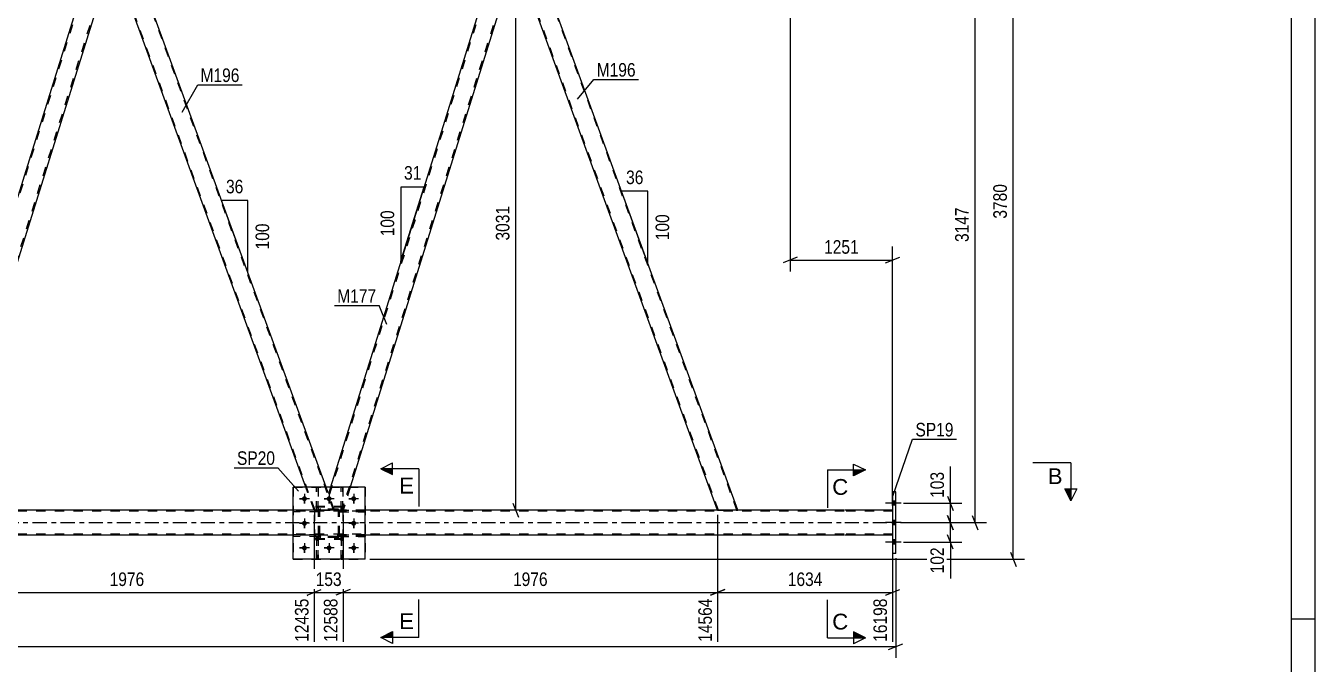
# Model space of a CAD drawing. Header units: millimetres. Extents: x -85 to 756, y -444 to 150.
# Drawn here: x 484.1 to 756.2, y -155.8 to -20.9 of the extents above; entities that cross this region are included whole.
import ezdxf

# ---------------------------------------------------------------- set-up
doc = ezdxf.new("R2010")
doc.units = ezdxf.units.MM
doc.linetypes.add('DXK_LINE_DOT2', pattern=[3.9198, 1.9599, -1.9599])
doc.linetypes.add('DXK_LINE_DOT3', pattern=[5.9187, 2.979, -0.9799, 0.9799, -0.9799])
doc.styles.add('Arial', font='ARIAL.TTF', dxfattribs={"height": 0.2})
doc.styles.add('Arial Narrow', font='ARIALN.TTF', dxfattribs={"height": 0.2})

# ---------------------------------------------------------------- blocks, each defined once
blk = doc.blocks.new('Unknown-814409655-1133')
at = {"color": 5, "linetype": 'Continuous'}
for p, q in [((756.25, -444.21), (756.25, 149.79)), ((751.25, -439.21), (751.25, 144.79)), ((756.25, -146.21), (751.25, -146.21))]:
    blk.add_line(p, q, dxfattribs=at)
blk = doc.blocks.new('Part-814409655-3840 - 3620')
at = {"color": 2, "linetype": 'Continuous'}
for p, q in [((545.48, -118.4), (545.48, -118.4)), ((545.8, -118.4), (545.48, -118.4)), ((545.8, -118.4), (545.8, -118.4))]:
    blk.add_line(p, q, dxfattribs=at)
at = {"color": 7, "linetype": 'DXK_LINE_DOT2'}
for p, q in [((545.48, -123.25), (545.48, -118.4)), ((545.8, -123.25), (545.8, -118.4)), ((545.48, -122.65), (545.8, -122.65)), ((545.8, -123.25), (545.48, -123.25))]:
    blk.add_line(p, q, dxfattribs=at)
blk = doc.blocks.new('Part-814409655-3904 - 3620')
at = {"color": 2, "linetype": 'Continuous'}
for p, q in [((590.26, -2), (586, -2)), ((634.38, -123.22), (590.26, -2)), ((630.12, -123.22), (587.53, -6.2))]:
    blk.add_line(p, q, dxfattribs=at)
at = {"color": 7, "linetype": 'DXK_LINE_DOT2'}
for p, q in [((586, -2), (587.53, -6.2)), ((630.3, -123.22), (586.17, -2)), ((634.21, -123.22), (590.09, -2)), ((630.12, -123.22), (634.38, -123.22))]:
    blk.add_line(p, q, dxfattribs=at)
blk = doc.blocks.new('Part-814409655-3833 - 3620')
at = {"color": 7, "linetype": 'DXK_LINE_DOT2'}
for p, q in [((555.73, -123.24), (550.33, -123.24)), ((550.33, -123.24), (550.33, -123.56)), ((550.33, -123.56), (555.73, -123.56)), ((550.93, -123.56), (550.93, -123.24)), ((555.73, -123.56), (555.73, -123.24))]:
    blk.add_line(p, q, dxfattribs=at)
blk = doc.blocks.new('Part-814409655-3834 - 3620')
at = {"color": 7, "linetype": 'DXK_LINE_DOT2'}
for p, q in [((555.73, -128.44), (550.33, -128.44)), ((550.33, -128.44), (550.33, -128.76)), ((550.33, -128.76), (555.73, -128.76)), ((550.93, -128.76), (550.93, -128.44)), ((555.73, -128.76), (555.73, -128.44))]:
    blk.add_line(p, q, dxfattribs=at)
blk = doc.blocks.new('Part-814409655-3837 - 3620')
at = {"color": 7, "linetype": 'DXK_LINE_DOT2'}
for p, q in [((551, -128.77), (550.68, -128.77)), ((550.68, -128.77), (550.68, -133.6)), ((550.68, -129.37), (551, -129.37)), ((551, -133.6), (551, -128.77)), ((550.68, -133.6), (551, -133.6))]:
    blk.add_line(p, q, dxfattribs=at)
blk = doc.blocks.new('Part-814409655-3843 - 3620')
at = {"color": 2, "linetype": 'Continuous'}
for p, q in [((550.68, -118.4), (550.68, -118.4)), ((551, -118.4), (550.68, -118.4)), ((551, -118.4), (551, -118.4))]:
    blk.add_line(p, q, dxfattribs=at)
at = {"color": 7, "linetype": 'DXK_LINE_DOT2'}
for p, q in [((550.68, -123.25), (550.68, -118.4)), ((551, -123.25), (551, -118.4)), ((550.68, -122.65), (551, -122.65)), ((551, -123.25), (550.68, -123.25))]:
    blk.add_line(p, q, dxfattribs=at)
blk = doc.blocks.new('Part-814409655-3844 - 3620')
at = {"color": 7, "linetype": 'DXK_LINE_DOT2'}
for p, q in [((545.93, -123.24), (540.53, -123.24)), ((540.53, -123.56), (540.53, -123.24)), ((545.93, -123.56), (540.53, -123.56)), ((545.33, -123.56), (545.33, -123.24)), ((545.93, -123.24), (545.93, -123.56))]:
    blk.add_line(p, q, dxfattribs=at)
blk = doc.blocks.new('Part-814409655-3845 - 3620')
at = {"color": 7, "linetype": 'DXK_LINE_DOT2'}
for p, q in [((545.93, -128.44), (540.53, -128.44)), ((540.53, -128.76), (540.53, -128.44)), ((545.93, -128.76), (540.53, -128.76)), ((545.33, -128.76), (545.33, -128.44)), ((545.93, -128.44), (545.93, -128.76))]:
    blk.add_line(p, q, dxfattribs=at)
blk = doc.blocks.new('Bolt-814409655-3849 - 3620')
at = {"linetype": 'Continuous'}
for points in [[(667.07, -121.32), (667.07, -122.2), (667.71, -122.2), (667.71, -121.32)], [(667.07, -121.32), (667.07, -122.2), (667.71, -122.2), (667.71, -121.32)], [(667.07, -121.32), (667.07, -122.2), (667.71, -122.2), (667.71, -121.32)], [(667.07, -125.42), (667.07, -126.3), (667.71, -126.3), (667.71, -125.42)], [(667.07, -125.42), (667.07, -126.3), (667.71, -126.3), (667.71, -125.42)], [(667.07, -129.52), (667.07, -130.4), (667.71, -130.4), (667.71, -129.52)], [(667.07, -129.52), (667.07, -130.4), (667.71, -130.4), (667.71, -129.52)], [(667.07, -129.52), (667.07, -130.4), (667.71, -130.4), (667.71, -129.52)]]:
    blk.add_hatch(color=1, dxfattribs=at).paths.add_polyline_path(points)
at = {"color": 1, "linetype": 'Continuous'}
for p, q in [((668.87, -121.76), (665.55, -121.76)), ((668.87, -121.76), (665.55, -121.76)), ((668.87, -121.76), (665.55, -121.76)), ((667.71, -121.32), (667.07, -121.32)), ((667.71, -121.32), (667.07, -121.32)), ((667.71, -121.32), (667.07, -121.32)), ((667.71, -122.2), (667.07, -122.2)), ((667.71, -122.2), (667.07, -122.2)), ((667.71, -122.2), (667.07, -122.2)), ((668.87, -125.86), (665.55, -125.86)), ((668.87, -125.86), (665.55, -125.86)), ((667.71, -125.42), (667.07, -125.42)), ((667.71, -125.42), (667.07, -125.42)), ((667.71, -126.3), (667.07, -126.3)), ((667.71, -126.3), (667.07, -126.3)), ((668.87, -129.96), (665.55, -129.96)), ((668.87, -129.96), (665.55, -129.96)), ((668.87, -129.96), (665.55, -129.96)), ((667.71, -129.52), (667.07, -129.52)), ((667.71, -129.52), (667.07, -129.52)), ((667.71, -129.52), (667.07, -129.52)), ((667.71, -130.4), (667.07, -130.4)), ((667.71, -130.4), (667.07, -130.4)), ((667.71, -130.4), (667.07, -130.4))]:
    blk.add_line(p, q, dxfattribs=at)
blk = doc.blocks.new('Part-814409655-3850 - 3620')
at = {"color": 7, "linetype": 'DXK_LINE_DOT2'}
for p, q in [((550.33, -128.76), (550.33, -128.44)), ((550.33, -128.44), (555.73, -128.44)), ((555.73, -128.76), (550.33, -128.76)), ((550.93, -128.76), (550.93, -128.44)), ((555.73, -128.44), (555.73, -128.76))]:
    blk.add_line(p, q, dxfattribs=at)
blk = doc.blocks.new('Part-814409655-3855 - 3620')
at = {"color": 2, "linetype": 'Continuous'}
for p, q in [((555.73, -118.4), (540.53, -118.4)), ((540.53, -133.6), (540.53, -118.4)), ((555.73, -133.6), (555.73, -118.4)), ((555.73, -133.6), (540.53, -133.6))]:
    blk.add_line(p, q, dxfattribs=at)
blk = doc.blocks.new('Part-814409655-3856 - 3620')
at = {"color": 7, "linetype": 'DXK_LINE_DOT2'}
for p, q in [((540.53, -118.4), (555.73, -118.4)), ((540.53, -118.4), (540.53, -133.6)), ((555.73, -118.4), (555.73, -133.6)), ((540.53, -133.6), (555.73, -133.6))]:
    blk.add_line(p, q, dxfattribs=at)
blk = doc.blocks.new('Part-814409655-3857 - 3620')
at = {"color": 7, "linetype": 'DXK_LINE_DOT2'}
for p, q in [((550.33, -123.56), (550.33, -123.24)), ((550.33, -123.24), (555.73, -123.24)), ((555.73, -123.56), (550.33, -123.56)), ((550.93, -123.56), (550.93, -123.24)), ((555.73, -123.24), (555.73, -123.56))]:
    blk.add_line(p, q, dxfattribs=at)
blk = doc.blocks.new('Part-814409655-3864 - 3620')
at = {"color": 7, "linetype": 'DXK_LINE_DOT2'}
for p, q in [((545.93, -128.44), (540.53, -128.44)), ((540.53, -128.44), (540.53, -128.76)), ((545.93, -128.76), (540.53, -128.76)), ((545.33, -128.76), (545.33, -128.44)), ((545.93, -128.76), (545.93, -128.44))]:
    blk.add_line(p, q, dxfattribs=at)
blk = doc.blocks.new('Part-814409655-3879 - 3620')
at = {"color": 2, "linetype": 'Continuous'}
for p, q in [((505.13, -2), (500.87, -2)), ((547.49, -118.4), (505.13, -2)), ((543.24, -118.4), (502.4, -6.2))]:
    blk.add_line(p, q, dxfattribs=at)
at = {"color": 7, "linetype": 'DXK_LINE_DOT2'}
for p, q in [((500.87, -2), (502.4, -6.2)), ((545.16, -123.22), (501.04, -2)), ((549.08, -123.22), (504.96, -2)), ((544.99, -123.22), (543.24, -118.4)), ((549.25, -123.22), (547.49, -118.4)), ((549.25, -123.22), (544.99, -123.22))]:
    blk.add_line(p, q, dxfattribs=at)
blk = doc.blocks.new('Part-814409655-3894 - 3620')
at = {"color": 7, "linetype": 'DXK_LINE_DOT2'}
for p, q in [((584.94, -2), (548.12, -120.12)), ((587.42, -5.88), (550.84, -123.22)), ((587.55, -6.25), (587.53, -6.2)), ((587.55, -6.25), (587.53, -6.2)), ((548.4, -118.4), (547.98, -119.75)), ((552.59, -118.4), (551.09, -123.22)), ((549.25, -123.22), (547.98, -119.75)), ((551.09, -123.22), (549.25, -123.22))]:
    blk.add_line(p, q, dxfattribs=at)
at = {"color": 2, "linetype": 'Continuous'}
for p, q in [((584.69, -2), (548.4, -118.4)), ((586, -2), (584.69, -2)), ((587.53, -6.2), (586, -2)), ((587.55, -6.25), (552.59, -118.4))]:
    blk.add_line(p, q, dxfattribs=at)
blk = doc.blocks.new('Part-814409655-3909 - 3620')
at = {"color": 2, "linetype": 'Continuous'}
for p, q in [((499.55, -2), (462.85, -119.75)), ((500.87, -2), (499.55, -2)), ((502.4, -6.2), (500.87, -2)), ((502.42, -6.25), (465.96, -123.22)), ((464.11, -123.22), (462.87, -119.8))]:
    blk.add_line(p, q, dxfattribs=at)
at = {"color": 7, "linetype": 'DXK_LINE_DOT2'}
for p, q in [((499.8, -2), (462.99, -120.12)), ((502.28, -5.88), (465.71, -123.22)), ((502.42, -6.25), (502.4, -6.2)), ((502.42, -6.25), (502.4, -6.2)), ((462.85, -119.75), (462.87, -119.8)), ((465.96, -123.22), (464.11, -123.22))]:
    blk.add_line(p, q, dxfattribs=at)
blk = doc.blocks.new('Part-814409655-3924 - 3620')
at = {"color": 2, "linetype": 'Continuous'}
for p, q in [((667.71, -119.36), (667.07, -119.36)), ((667.07, -119.36), (667.07, -132.36)), ((667.71, -132.36), (667.71, -119.36)), ((667.71, -132.36), (667.07, -132.36))]:
    blk.add_line(p, q, dxfattribs=at)
blk = doc.blocks.new('Part-814409655-3926 - 3620')
at = {"color": 7, "linetype": 'DXK_LINE_DOT2'}
for p, q in [((551.13, -122.6), (545.13, -122.6)), ((545.13, -129.4), (545.13, -122.6)), ((551.13, -129.4), (551.13, -122.6)), ((551.13, -129.4), (545.13, -129.4))]:
    blk.add_line(p, q, dxfattribs=at)
blk = doc.blocks.new('Part-814409655-3927 - 3620')
at = {"color": 7, "linetype": 'DXK_LINE_DOT2'}
for p, q in [((551.13, -122.47), (545.13, -122.47)), ((545.13, -129.27), (545.13, -122.47)), ((551.13, -129.27), (551.13, -122.47)), ((551.13, -129.27), (545.13, -129.27))]:
    blk.add_line(p, q, dxfattribs=at)
blk = doc.blocks.new('Part-814409655-3928 - 3620')
at = {"color": 7, "linetype": 'DXK_LINE_DOT2'}
for p, q in [((545.93, -123.48), (545.97, -123.3)), ((545.97, -123.3), (545.93, -123.48)), ((545.93, -128.52), (545.93, -123.48)), ((546.17, -123.48), (546.19, -123.39)), ((546.17, -128.52), (546.17, -123.48)), ((546.19, -123.39), (546.24, -123.31)), ((546.23, -123.04), (546.41, -123)), ((546.41, -123), (546.23, -123.04)), ((546.24, -123.31), (546.32, -123.26)), ((546.32, -123.26), (546.41, -123.24)), ((549.85, -123), (546.41, -123)), ((546.41, -123.24), (549.85, -123.24)), ((549.85, -123), (550.03, -123.04)), ((550.03, -123.04), (549.85, -123)), ((549.85, -123.24), (549.94, -123.26)), ((549.94, -123.26), (550.02, -123.31)), ((550.02, -123.31), (550.07, -123.39)), ((550.07, -123.39), (550.09, -123.48)), ((550.09, -128.52), (550.09, -123.48)), ((550.29, -123.3), (550.33, -123.48)), ((550.33, -123.48), (550.29, -123.3)), ((550.33, -128.52), (550.33, -123.48)), ((545.97, -128.71), (545.93, -128.52)), ((545.93, -128.52), (545.97, -128.71)), ((546.19, -128.62), (546.17, -128.52)), ((546.24, -128.69), (546.19, -128.62)), ((546.41, -129), (546.23, -128.97)), ((546.23, -128.97), (546.41, -129)), ((546.32, -128.75), (546.24, -128.69)), ((546.41, -128.76), (546.32, -128.75)), ((549.85, -128.76), (546.41, -128.76)), ((549.85, -129), (546.41, -129)), ((549.94, -128.75), (549.85, -128.76)), ((550.03, -128.97), (549.85, -129)), ((549.85, -129), (550.03, -128.97)), ((550.02, -128.69), (549.94, -128.75)), ((550.07, -128.62), (550.02, -128.69)), ((550.09, -128.52), (550.07, -128.62)), ((550.33, -128.52), (550.29, -128.71)), ((550.29, -128.71), (550.33, -128.52))]:
    blk.add_line(p, q, dxfattribs=at)
at = {"color": 7, "linetype": 'DXK_LINE_DOT3'}
blk.add_line((548.13, -126), (548.13, -126), dxfattribs=at)
at = {"color": 7, "linetype": 'DXK_LINE_DOT2'}
for centre, start, end in [((546.41, -123.48), 112.5, 157.5), ((546.41, -123.48), 112.5, 157.5), ((549.85, -123.48), 22.5, 67.5), ((549.85, -123.48), 22.5, 67.5), ((546.41, -128.52), 202.5, 247.5), ((546.41, -128.52), 202.5, 247.5), ((549.85, -128.52), 292.5, 337.5), ((549.85, -128.52), 292.5, 337.5)]:
    blk.add_arc(centre, 0.48, start, end, dxfattribs=at)
blk = doc.blocks.new('Part-814409655-3934 - 3620')
at = {"color": 7, "linetype": 'DXK_LINE_DOT2'}
for p, q in [((656.85, -123.46), (47.58, -123.46)), ((555.73, -123.22), (540.53, -123.22)), ((667.07, -123.46), (656.95, -123.46)), ((667.07, -123.22), (667.07, -128.5)), ((656.85, -128.26), (47.58, -128.26)), ((555.73, -128.5), (540.53, -128.5)), ((667.07, -128.26), (656.95, -128.26))]:
    blk.add_line(p, q, dxfattribs=at)
at = {"color": 2, "linetype": 'Continuous'}
for p, q in [((540.53, -123.22), (385.46, -123.22)), ((656.85, -123.22), (555.73, -123.22)), ((667.07, -123.22), (656.95, -123.22)), ((540.53, -128.5), (385.46, -128.5)), ((656.85, -128.5), (555.73, -128.5)), ((667.07, -128.5), (656.95, -128.5))]:
    blk.add_line(p, q, dxfattribs=at)
at = {"color": 7, "linetype": 'DXK_LINE_DOT3'}
for p, q in [((47.58, -125.86), (656.85, -125.86)), ((656.95, -125.86), (667.07, -125.86))]:
    blk.add_line(p, q, dxfattribs=at)
blk = doc.blocks.new('Part-814409655-3964 - 3620')
at = {"color": 7, "linetype": 'DXK_LINE_DOT2'}
for p, q in [((545.93, -123.24), (540.53, -123.24)), ((540.53, -123.24), (540.53, -123.56)), ((545.93, -123.56), (540.53, -123.56)), ((545.33, -123.56), (545.33, -123.24)), ((545.93, -123.56), (545.93, -123.24))]:
    blk.add_line(p, q, dxfattribs=at)
blk = doc.blocks.new('Part-814409655-3986 - 3620')
at = {"color": 7, "linetype": 'DXK_LINE_DOT2'}
for p, q in [((545.93, -123.48), (545.97, -123.3)), ((545.97, -123.3), (545.93, -123.48)), ((545.93, -128.52), (545.93, -123.48)), ((546.17, -123.48), (546.19, -123.39)), ((546.17, -128.52), (546.17, -123.48)), ((546.19, -123.39), (546.24, -123.31)), ((546.23, -123.04), (546.41, -123)), ((546.41, -123), (546.23, -123.04)), ((546.24, -123.31), (546.32, -123.26)), ((546.32, -123.26), (546.41, -123.24)), ((549.85, -123), (546.41, -123)), ((546.41, -123.24), (549.85, -123.24)), ((549.85, -123), (550.03, -123.04)), ((550.03, -123.04), (549.85, -123)), ((549.85, -123.24), (549.94, -123.26)), ((549.94, -123.26), (550.02, -123.31)), ((550.02, -123.31), (550.07, -123.39)), ((550.07, -123.39), (550.09, -123.48)), ((550.09, -128.52), (550.09, -123.48)), ((550.29, -123.3), (550.33, -123.48)), ((550.33, -123.48), (550.29, -123.3)), ((550.33, -128.52), (550.33, -123.48)), ((545.97, -128.71), (545.93, -128.52)), ((545.93, -128.52), (545.97, -128.71)), ((546.19, -128.62), (546.17, -128.52)), ((546.24, -128.69), (546.19, -128.62)), ((546.41, -129), (546.23, -128.97)), ((546.23, -128.97), (546.41, -129)), ((546.32, -128.75), (546.24, -128.69)), ((546.41, -128.76), (546.32, -128.75)), ((549.85, -128.76), (546.41, -128.76)), ((549.85, -129), (546.41, -129)), ((549.94, -128.75), (549.85, -128.76)), ((550.03, -128.97), (549.85, -129)), ((549.85, -129), (550.03, -128.97)), ((550.02, -128.69), (549.94, -128.75)), ((550.07, -128.62), (550.02, -128.69)), ((550.09, -128.52), (550.07, -128.62)), ((550.33, -128.52), (550.29, -128.71)), ((550.29, -128.71), (550.33, -128.52))]:
    blk.add_line(p, q, dxfattribs=at)
at = {"color": 7, "linetype": 'DXK_LINE_DOT3'}
blk.add_line((548.13, -126), (548.13, -126), dxfattribs=at)
at = {"color": 7, "linetype": 'DXK_LINE_DOT2'}
for centre, start, end in [((546.41, -123.48), 112.5, 157.5), ((546.41, -123.48), 112.5, 157.5), ((549.85, -123.48), 22.5, 67.5), ((549.85, -123.48), 22.5, 67.5), ((546.41, -128.52), 202.5, 247.5), ((546.41, -128.52), 202.5, 247.5), ((549.85, -128.52), 292.5, 337.5), ((549.85, -128.52), 292.5, 337.5)]:
    blk.add_arc(centre, 0.48, start, end, dxfattribs=at)
blk = doc.blocks.new('Part-814409655-4001 - 3620')
at = {"color": 7, "linetype": 'DXK_LINE_DOT2'}
for p, q in [((550.68, -123.25), (550.68, -118.4)), ((550.68, -118.4), (551, -118.4)), ((551, -118.4), (551, -123.25)), ((550.68, -122.65), (551, -122.65)), ((551, -123.25), (550.68, -123.25))]:
    blk.add_line(p, q, dxfattribs=at)
blk = doc.blocks.new('Part-814409655-4004 - 3620')
at = {"color": 7, "linetype": 'DXK_LINE_DOT2'}
for p, q in [((545.48, -123.25), (545.48, -118.4)), ((545.48, -118.4), (545.8, -118.4)), ((545.8, -118.4), (545.8, -123.25)), ((545.48, -122.65), (545.8, -122.65)), ((545.8, -123.25), (545.48, -123.25))]:
    blk.add_line(p, q, dxfattribs=at)
blk = doc.blocks.new('Part-814409655-4007 - 3620')
at = {"color": 7, "linetype": 'DXK_LINE_DOT2'}
for p, q in [((550.68, -133.6), (550.68, -128.77)), ((550.68, -128.77), (551, -128.77)), ((550.68, -129.37), (551, -129.37)), ((551, -128.77), (551, -133.6)), ((551, -133.6), (550.68, -133.6))]:
    blk.add_line(p, q, dxfattribs=at)
blk = doc.blocks.new('Part-814409655-4010 - 3620')
at = {"color": 7, "linetype": 'DXK_LINE_DOT2'}
for p, q in [((545.48, -133.6), (545.48, -128.77)), ((545.48, -128.77), (545.8, -128.77)), ((545.48, -129.37), (545.8, -129.37)), ((545.8, -128.77), (545.8, -133.6)), ((545.8, -133.6), (545.48, -133.6))]:
    blk.add_line(p, q, dxfattribs=at)
blk = doc.blocks.new('Part-814409655-4030 - 3620')
at = {"color": 7, "linetype": 'DXK_LINE_DOT2'}
for p, q in [((545.8, -128.77), (545.48, -128.77)), ((545.48, -128.77), (545.48, -133.6)), ((545.48, -129.37), (545.8, -129.37)), ((545.8, -133.6), (545.8, -128.77)), ((545.48, -133.6), (545.8, -133.6))]:
    blk.add_line(p, q, dxfattribs=at)
blk = doc.blocks.new('Bolt-814409655-4031 - 3620')
at = {"linetype": 'Continuous'}
for points in [[(543.45, -120.8, -1), (542.41, -120.8, -1)], [(548.65, -120.8, -1), (547.61, -120.8, -1)], [(553.85, -120.8, -1), (552.81, -120.8, -1)], [(543.45, -126, -1), (542.41, -126, -1)], [(553.85, -126, -1), (552.81, -126, -1)], [(543.45, -131.2, -1), (542.41, -131.2, -1)], [(548.65, -131.2, -1), (547.61, -131.2, -1)], [(553.85, -131.2, -1), (552.81, -131.2, -1)]]:
    blk.add_hatch(color=1, dxfattribs=at).paths.add_polyline_path(points)
at = {"color": 1, "linetype": 'Continuous'}
for p, q in [((543.97, -120.8), (541.89, -120.8)), ((542.93, -119.76), (542.93, -121.84)), ((549.17, -120.8), (547.09, -120.8)), ((548.13, -119.76), (548.13, -121.84)), ((554.37, -120.8), (552.29, -120.8)), ((553.33, -119.76), (553.33, -121.84)), ((542.93, -124.96), (542.93, -127.04)), ((553.33, -124.96), (553.33, -127.04)), ((543.97, -126), (541.89, -126)), ((554.37, -126), (552.29, -126)), ((542.93, -130.16), (542.93, -132.24)), ((548.13, -130.16), (548.13, -132.24)), ((553.33, -130.16), (553.33, -132.24)), ((543.97, -131.2), (541.89, -131.2)), ((549.17, -131.2), (547.09, -131.2)), ((554.37, -131.2), (552.29, -131.2))]:
    blk.add_line(p, q, dxfattribs=at)
blk = doc.blocks.new('Bolt-814409655-4032 - 3620')
at = {"color": 1, "linetype": 'Continuous'}
for p, q in [((541.89, -120.8), (542.58, -120.8)), ((542.93, -119.76), (542.93, -120.46)), ((542.93, -121.84), (542.93, -121.15)), ((543.97, -120.8), (543.28, -120.8)), ((547.09, -120.8), (547.78, -120.8)), ((548.13, -119.76), (548.13, -120.46)), ((548.13, -121.84), (548.13, -121.15)), ((549.17, -120.8), (548.48, -120.8)), ((552.29, -120.8), (552.98, -120.8)), ((553.33, -119.76), (553.33, -120.46)), ((553.33, -121.84), (553.33, -121.15)), ((554.37, -120.8), (553.68, -120.8)), ((542.93, -124.96), (542.93, -125.66)), ((553.33, -124.96), (553.33, -125.66)), ((541.89, -126), (542.58, -126)), ((542.93, -127.04), (542.93, -126.35)), ((543.97, -126), (543.28, -126)), ((552.29, -126), (552.98, -126)), ((553.33, -127.04), (553.33, -126.35)), ((554.37, -126), (553.68, -126)), ((542.93, -130.16), (542.93, -130.86)), ((548.13, -130.16), (548.13, -130.86)), ((553.33, -130.16), (553.33, -130.86)), ((541.89, -131.2), (542.58, -131.2)), ((542.93, -132.24), (542.93, -131.55)), ((543.97, -131.2), (543.28, -131.2)), ((547.09, -131.2), (547.78, -131.2)), ((548.13, -132.24), (548.13, -131.55)), ((549.17, -131.2), (548.48, -131.2)), ((552.29, -131.2), (552.98, -131.2)), ((553.33, -132.24), (553.33, -131.55)), ((554.37, -131.2), (553.68, -131.2))]:
    blk.add_line(p, q, dxfattribs=at)
blk = doc.blocks.new('AngleDimension-814409655-5404 - 3620')
at = {"color": 7, "linetype": 'Continuous'}
for p, q in [((528.34, -65.77), (525.44, -57.81)), ((530.98, -57.81), (525.44, -57.81)), ((530.98, -73.03), (525.44, -57.81)), ((530.98, -73.03), (530.98, -57.81))]:
    blk.add_line(p, q, dxfattribs=at)
at = {"color": 0}
for points in [[(530.64, -56.91), (530.64, -52.71), (525.78, -52.71), (525.78, -56.91)], [(536.08, -62.08), (531.88, -62.08), (531.88, -68.76), (536.08, -68.76)]]:
    blk.add_wipeout(points, dxfattribs=at)
at = {"color": 3, "style": 'Arial Narrow'}
blk.add_text('36', height=2.863, dxfattribs=at).set_placement((526.38, -56.31))
blk.add_text('100', height=2.863, rotation=90.0002, dxfattribs=at).set_placement((535.48, -68.16))
blk = doc.blocks.new('StraightDimension-814409655-5021 - 3620')
at = {"color": 7, "linetype": 'Continuous'}
for p, q in [((645.45, -3), (645.45, -72.81)), ((667.07, -122.22), (667.07, -67.56)), ((646.95, -69.81), (643.95, -71.01)), ((645.45, -70.41), (667.07, -70.41)), ((665.57, -71.01), (668.57, -69.81))]:
    blk.add_line(p, q, dxfattribs=at)
at = {"color": 0}
blk.add_wipeout([(660.51, -69.66), (660.51, -65.46), (652, -65.46), (652, -69.66)], dxfattribs=at)
at = {"color": 3, "style": 'Arial Narrow'}
blk.add_text('1251', height=2.863, dxfattribs=at).set_placement((652.6, -69.06))
blk = doc.blocks.new('AngleDimension-814409655-4263 - 3620')
at = {"color": 7, "linetype": 'Continuous'}
for p, q in [((614.79, -69.41), (609.86, -55.86)), ((615.4, -55.86), (609.86, -55.86)), ((615.4, -71.08), (609.86, -55.86)), ((615.4, -71.08), (615.4, -55.86))]:
    blk.add_line(p, q, dxfattribs=at)
at = {"color": 0}
for points in [[(615.06, -54.96), (615.06, -50.76), (610.21, -50.76), (610.21, -54.96)], [(620.5, -60.13), (616.3, -60.13), (616.3, -66.81), (620.5, -66.81)]]:
    blk.add_wipeout(points, dxfattribs=at)
at = {"color": 3, "style": 'Arial Narrow'}
blk.add_text('36', height=2.863, dxfattribs=at).set_placement((610.81, -54.36))
blk.add_text('100', height=2.863, rotation=90.0002, dxfattribs=at).set_placement((619.9, -66.21))
blk = doc.blocks.new('StraightDimension-814409655-4644 - 3620')
at = {"color": 7, "linetype": 'Continuous'}
for p, q in [((693.12, 16.1), (691.92, 19.1)), ((643.65, 17.6), (694.92, 17.6)), ((692.52, -133.6), (692.52, 17.6)), ((691.92, -132.1), (693.12, -135.1)), ((556.73, -133.6), (694.92, -133.6))]:
    blk.add_line(p, q, dxfattribs=at)
at = {"color": 0}
blk.add_wipeout([(691.77, -53.75), (687.57, -53.75), (687.57, -62.26), (691.77, -62.26)], dxfattribs=at)
at = {"color": 3, "style": 'Arial Narrow'}
blk.add_text('3780', height=2.863, rotation=90.0002, dxfattribs=at).set_placement((691.17, -61.66))
blk = doc.blocks.new('StraightDimension-814409655-5032 - 3620')
at = {"color": 7, "linetype": 'Continuous'}
for p, q in [((667.71, -133.36), (667.71, -154.44)), ((-0.64, -152.04), (667.71, -152.04)), ((666.21, -152.64), (669.21, -151.44))]:
    blk.add_line(p, q, dxfattribs=at)
blk = doc.blocks.new('StraightDimension-814409655-5043 - 3620')
at = {"color": 7, "linetype": 'Continuous'}
for p, q in [((630.12, -124.22), (630.12, -151.03)), ((667.07, -129.5), (667.07, -151.03)), ((631.62, -139.99), (628.62, -141.19)), ((630.12, -140.59), (667.07, -140.59)), ((665.57, -141.19), (668.57, -139.99))]:
    blk.add_line(p, q, dxfattribs=at)
at = {"color": 0}
blk.add_wipeout([(652.85, -139.84), (652.85, -135.64), (644.34, -135.64), (644.34, -139.84)], dxfattribs=at)
at = {"color": 0, "linetype": 'Continuous'}
blk.add_wipeout([(666.47, -141.29), (662.27, -141.29), (662.27, -151.63), (666.47, -151.63)], dxfattribs=at)
at = {"color": 3, "style": 'Arial Narrow'}
blk.add_text('1634', height=2.863, dxfattribs=at).set_placement((644.94, -139.24))
at = {"color": 3, "linetype": 'Continuous', "style": 'Arial Narrow'}
blk.add_text('16198', height=2.863, rotation=90.0002, dxfattribs=at).set_placement((665.87, -151.03))
blk = doc.blocks.new('StraightDimension-814409655-5060 - 3620')
at = {"color": 7, "linetype": 'Continuous'}
for p, q in [((551.09, -124.22), (551.09, -151.03)), ((630.12, -124.22), (630.12, -151.03)), ((552.59, -139.99), (549.59, -141.19)), ((551.09, -140.59), (630.12, -140.59)), ((628.62, -141.19), (631.62, -139.99))]:
    blk.add_line(p, q, dxfattribs=at)
at = {"color": 0}
blk.add_wipeout([(594.86, -139.84), (594.86, -135.64), (586.35, -135.64), (586.35, -139.84)], dxfattribs=at)
at = {"color": 0, "linetype": 'Continuous'}
blk.add_wipeout([(629.52, -141.29), (625.32, -141.29), (625.32, -151.63), (629.52, -151.63)], dxfattribs=at)
at = {"color": 3, "style": 'Arial Narrow'}
blk.add_text('1976', height=2.863, dxfattribs=at).set_placement((586.95, -139.24))
at = {"color": 3, "linetype": 'Continuous', "style": 'Arial Narrow'}
blk.add_text('14564', height=2.863, rotation=90.0002, dxfattribs=at).set_placement((628.92, -151.03))
blk = doc.blocks.new('StraightDimension-814409655-5318 - 3620')
at = {"color": 7, "linetype": 'Continuous'}
for p, q in [((465.96, -124.22), (465.96, -151.03)), ((544.99, -124.22), (544.99, -151.03)), ((467.46, -139.99), (464.46, -141.19)), ((465.96, -140.59), (544.99, -140.59)), ((543.49, -141.19), (546.49, -139.99))]:
    blk.add_line(p, q, dxfattribs=at)
at = {"color": 0}
blk.add_wipeout([(509.73, -139.84), (509.73, -135.64), (501.22, -135.64), (501.22, -139.84)], dxfattribs=at)
at = {"color": 0, "linetype": 'Continuous'}
blk.add_wipeout([(544.39, -141.29), (540.19, -141.29), (540.19, -151.63), (544.39, -151.63)], dxfattribs=at)
at = {"color": 3, "style": 'Arial Narrow'}
blk.add_text('1976', height=2.863, dxfattribs=at).set_placement((501.82, -139.24))
at = {"color": 3, "linetype": 'Continuous', "style": 'Arial Narrow'}
blk.add_text('12435', height=2.863, rotation=90.0002, dxfattribs=at).set_placement((543.79, -151.03))
blk = doc.blocks.new('StraightDimension-814409655-5342 - 3620')
at = {"color": 7, "linetype": 'Continuous'}
for p, q in [((544.99, -124.22), (544.99, -151.03)), ((551.09, -124.22), (551.09, -151.03)), ((543.49, -141.19), (546.49, -139.99)), ((544.99, -140.59), (551.09, -140.59)), ((552.59, -139.99), (549.59, -141.19))]:
    blk.add_line(p, q, dxfattribs=at)
at = {"color": 0}
blk.add_wipeout([(551.38, -139.84), (551.38, -135.64), (544.7, -135.64), (544.7, -139.84)], dxfattribs=at)
at = {"color": 0, "linetype": 'Continuous'}
blk.add_wipeout([(550.49, -141.29), (546.29, -141.29), (546.29, -151.63), (550.49, -151.63)], dxfattribs=at)
at = {"color": 3, "style": 'Arial Narrow'}
blk.add_text('153', height=2.863, dxfattribs=at).set_placement((545.3, -139.24))
at = {"color": 3, "linetype": 'Continuous', "style": 'Arial Narrow'}
blk.add_text('12588', height=2.863, rotation=90.0002, dxfattribs=at).set_placement((549.89, -151.03))
blk = doc.blocks.new('StraightDimension-814409655-5480 - 3620')
at = {"color": 7, "linetype": 'Continuous'}
for p, q in [((611.62, -2), (584.69, -2)), ((588.14, -3.5), (586.94, -0.5)), ((587.54, -123.22), (587.54, -2)), ((586.94, -121.72), (588.14, -124.72)), ((610.75, -123.22), (584.69, -123.22))]:
    blk.add_line(p, q, dxfattribs=at)
at = {"color": 0}
blk.add_wipeout([(586.79, -58.35), (582.59, -58.35), (582.59, -66.87), (586.79, -66.87)], dxfattribs=at)
at = {"color": 3, "style": 'Arial Narrow'}
blk.add_text('3031', height=2.863, rotation=90.0002, dxfattribs=at).set_placement((586.19, -66.27))
blk = doc.blocks.new('StraightDimension-814409655-5372 - 3620')
at = {"color": 7, "linetype": 'Continuous'}
for p, q in [((647.09, 0), (686.87, 0)), ((685.07, -1.5), (683.87, 1.5)), ((684.47, -125.86), (684.47, 0)), ((683.87, -124.36), (685.07, -127.36)), ((668.71, -125.86), (686.87, -125.86))]:
    blk.add_line(p, q, dxfattribs=at)
at = {"color": 0}
blk.add_wipeout([(683.72, -58.67), (679.52, -58.67), (679.52, -67.19), (683.72, -67.19)], dxfattribs=at)
at = {"color": 3, "style": 'Arial Narrow'}
blk.add_text('3147', height=2.863, rotation=90.0002, dxfattribs=at).set_placement((683.12, -66.59))
blk = doc.blocks.new('StraightDimension-814409655-32227 - 3620')
at = {"color": 7, "linetype": 'Continuous'}
for p, q in [((669.36, -121.76), (681.65, -121.76)), ((678.65, -120.26), (679.85, -123.26)), ((679.25, -125.86), (679.25, -121.76)), ((679.85, -127.36), (678.65, -124.36)), ((669.36, -125.86), (681.65, -125.86))]:
    blk.add_line(p, q, dxfattribs=at)
at = {"color": 0}
blk.add_wipeout([(678.5, -114.55), (674.3, -114.55), (674.3, -121.23), (678.5, -121.23)], dxfattribs=at)
at = {"color": 7, "linetype": 'Continuous'}
blk.add_line((679.25, -121.76), (679.25, -114.03), dxfattribs=at)
blk.add_line((679.25, -121.76), (679.25, -114.03), dxfattribs=at)
at = {"color": 3, "style": 'Arial Narrow'}
blk.add_text('103', height=2.863, rotation=90.0002, dxfattribs=at).set_placement((677.9, -120.63))
blk = doc.blocks.new('StraightDimension-814409655-32228 - 3620')
at = {"color": 7, "linetype": 'Continuous'}
for p, q in [((678.65, -124.36), (679.85, -127.36)), ((669.36, -125.86), (681.65, -125.86)), ((679.25, -129.96), (679.25, -125.86)), ((669.36, -129.96), (681.65, -129.96)), ((679.85, -131.46), (678.65, -128.46))]:
    blk.add_line(p, q, dxfattribs=at)
at = {"color": 0}
blk.add_wipeout([(678.5, -130.48), (674.3, -130.48), (674.3, -137.17), (678.5, -137.17)], dxfattribs=at)
at = {"color": 7, "linetype": 'Continuous'}
blk.add_line((679.25, -129.96), (679.25, -137.69), dxfattribs=at)
blk.add_line((679.25, -129.96), (679.25, -137.69), dxfattribs=at)
at = {"color": 3, "style": 'Arial Narrow'}
blk.add_text('102', height=2.863, rotation=90.0002, dxfattribs=at).set_placement((677.9, -136.57))
blk = doc.blocks.new('AngleDimension-814409655-32297 - 3620')
at = {"color": 7, "linetype": 'Continuous'}
for p, q in [((563.37, -54.92), (568.19, -54.92)), ((563.37, -70.38), (568.19, -54.92)), ((563.37, -70.38), (563.37, -54.92)), ((563.27, -70.72), (563.37, -70.38))]:
    blk.add_line(p, q, dxfattribs=at)
at = {"color": 0}
for points in [[(568.21, -54.02), (568.21, -49.82), (563.35, -49.82), (563.35, -54.02)], [(562.47, -59.31), (558.27, -59.31), (558.27, -65.99), (562.47, -65.99)]]:
    blk.add_wipeout(points, dxfattribs=at)
at = {"color": 3, "style": 'Arial Narrow'}
blk.add_text('31', height=2.863, dxfattribs=at).set_placement((563.95, -53.42))
blk.add_text('100', height=2.863, rotation=90.0002, dxfattribs=at).set_placement((561.87, -65.39))
blk = doc.blocks.new('Mark-814409655-3900 - 3620')
at = {"color": 0}
blk.add_wipeout([(612.83, -31.66), (612.83, -28.66), (604.61, -28.66), (604.61, -31.66)], dxfattribs=at)
blk.add_wipeout([(612.83, -31.66), (612.83, -28.66), (604.61, -28.66), (604.61, -31.66)], dxfattribs=at)
at = {"color": 30, "linetype": 'Continuous'}
for p, q in [((600.56, -36.44), (604.01, -32.26)), ((604.01, -32.26), (613.43, -32.26))]:
    blk.add_line(p, q, dxfattribs=at)
at = {"color": 3, "style": 'Arial Narrow'}
blk.add_text('M196', height=2.863, dxfattribs=at).set_placement((604.61, -31.66))
blk = doc.blocks.new('SectionMark-814409655-5511 - 3620')
at = {"color": 6, "linetype": 'Continuous'}
for p, q in [((658.82, -113.49), (661.32, -114.74)), ((653.32, -114.74), (661.32, -114.74)), ((653.32, -150.18), (661.32, -150.18)), ((661.32, -150.18), (658.82, -151.43))]:
    blk.add_line(p, q, dxfattribs=at)
at = {"color": 0, "linetype": 'Continuous'}
for points in [[(657.69, -119.99), (657.69, -116.49), (654.32, -116.49), (654.32, -119.99)], [(657.69, -148.43), (657.69, -144.93), (654.32, -144.93), (654.32, -148.43)]]:
    blk.add_wipeout(points, dxfattribs=at)
at = {"linetype": 'Continuous'}
for points in [[(658.82, -115.99), (658.82, -114.74), (661.32, -114.74)], [(658.82, -150.18), (658.82, -148.93), (661.32, -150.18)]]:
    blk.add_hatch(color=6, dxfattribs=at).paths.add_polyline_path(points)
at = {"color": 6, "linetype": 'Continuous'}
for p, q in [((658.82, -115.99), (658.82, -113.49)), ((653.32, -114.74), (653.32, -122.74)), ((661.32, -114.74), (658.82, -115.99)), ((653.32, -150.18), (653.32, -142.18)), ((661.32, -150.18), (658.82, -148.93)), ((658.82, -148.93), (658.82, -151.43))]:
    blk.add_line(p, q, dxfattribs=at)
at = {"color": 3, "linetype": 'Continuous', "style": 'Arial'}
for p in [(654.32, -119.99), (654.32, -148.43)]:
    blk.add_text('C', height=3.34, dxfattribs=at).set_placement(p)
blk = doc.blocks.new('Mark-814409655-3851 - 3620')
at = {"color": 0}
blk.add_wipeout([(536.73, -113.66), (536.73, -110.66), (528.69, -110.66), (528.69, -113.66)], dxfattribs=at)
blk.add_wipeout([(536.73, -113.66), (536.73, -110.66), (528.69, -110.66), (528.69, -113.66)], dxfattribs=at)
at = {"color": 30, "linetype": 'Continuous'}
for p in [(528.09, -114.26), (541.68, -119.2)]:
    blk.add_line(p, (537.33, -114.26), dxfattribs=at)
at = {"color": 3, "style": 'Arial Narrow'}
blk.add_text('SP20', height=2.863, dxfattribs=at).set_placement((528.69, -113.66))
blk = doc.blocks.new('Mark-814409655-3875 - 3620')
at = {"color": 0}
blk.add_wipeout([(529.22, -32.8), (529.22, -29.8), (521, -29.8), (521, -32.8)], dxfattribs=at)
blk.add_wipeout([(529.22, -32.8), (529.22, -29.8), (521, -29.8), (521, -32.8)], dxfattribs=at)
at = {"color": 30, "linetype": 'Continuous'}
for p, q in [((517.1, -39.15), (520.4, -33.4)), ((520.4, -33.4), (529.82, -33.4))]:
    blk.add_line(p, q, dxfattribs=at)
at = {"color": 3, "style": 'Arial Narrow'}
blk.add_text('M196', height=2.863, dxfattribs=at).set_placement((521, -32.8))
blk = doc.blocks.new('Mark-814409655-3890 - 3620')
at = {"color": 0}
blk.add_wipeout([(558.07, -79.43), (558.07, -76.43), (549.85, -76.43), (549.85, -79.43)], dxfattribs=at)
blk.add_wipeout([(558.07, -79.43), (558.07, -76.43), (549.85, -76.43), (549.85, -79.43)], dxfattribs=at)
at = {"color": 30, "linetype": 'Continuous'}
for p in [(549.25, -80.03), (560.29, -84)]:
    blk.add_line(p, (558.67, -80.03), dxfattribs=at)
at = {"color": 3, "style": 'Arial Narrow'}
blk.add_text('M177', height=2.863, dxfattribs=at).set_placement((549.85, -79.43))
blk = doc.blocks.new('Mark-814409655-3920 - 3620')
at = {"color": 0}
blk.add_wipeout([(679.92, -107.65), (679.92, -104.65), (671.88, -104.65), (671.88, -107.65)], dxfattribs=at)
blk.add_wipeout([(679.92, -107.65), (679.92, -104.65), (671.88, -104.65), (671.88, -107.65)], dxfattribs=at)
at = {"color": 30, "linetype": 'Continuous'}
for p, q in [((667.14, -120.29), (671.28, -108.25)), ((671.28, -108.25), (680.52, -108.25))]:
    blk.add_line(p, q, dxfattribs=at)
at = {"color": 3, "style": 'Arial Narrow'}
blk.add_text('SP19', height=2.863, dxfattribs=at).set_placement((671.88, -107.65))
blk = doc.blocks.new('SectionMark-814409655-5517 - 3620')
at = {"color": 6, "linetype": 'Continuous'}
for p in [(704.67, -113.22), (705.92, -118.72)]:
    blk.add_line(p, (704.67, -121.22), dxfattribs=at)
at = {"color": 0, "linetype": 'Continuous'}
blk.add_wipeout([(702.92, -117.72), (702.92, -114.22), (699.81, -114.22), (699.81, -117.72)], dxfattribs=at)
at = {"linetype": 'Continuous'}
blk.add_hatch(color=6, dxfattribs=at).paths.add_polyline_path([(703.42, -118.72), (704.67, -118.72), (704.67, -121.22)])
at = {"color": 6, "linetype": 'Continuous'}
for p, q in [((704.67, -113.22), (696.67, -113.22)), ((703.42, -118.72), (705.92, -118.72)), ((704.67, -121.22), (703.42, -118.72))]:
    blk.add_line(p, q, dxfattribs=at)
at = {"color": 3, "linetype": 'Continuous', "style": 'Arial'}
blk.add_text('B', height=3.34, dxfattribs=at).set_placement((699.81, -117.72))
blk = doc.blocks.new('SectionMark-814409655-5527 - 3620')
at = {"linetype": 'Continuous'}
for points in [[(561.55, -114.46), (561.55, -115.71), (559.05, -114.46)], [(561.55, -148.85), (561.55, -150.1), (559.05, -150.1)]]:
    blk.add_hatch(color=6, dxfattribs=at).paths.add_polyline_path(points)
at = {"color": 6, "linetype": 'Continuous'}
for p, q in [((559.05, -114.46), (561.55, -113.21)), ((561.55, -115.71), (561.55, -113.21)), ((567.05, -114.46), (559.05, -114.46)), ((559.05, -114.46), (561.55, -115.71)), ((559.05, -150.1), (561.55, -148.85)), ((561.55, -148.85), (561.55, -151.35)), ((567.05, -150.1), (559.05, -150.1)), ((561.55, -151.35), (559.05, -150.1))]:
    blk.add_line(p, q, dxfattribs=at)
at = {"color": 0, "linetype": 'Continuous'}
for points in [[(566.05, -119.71), (566.05, -116.21), (562.94, -116.21), (562.94, -119.71)], [(566.05, -148.35), (566.05, -144.85), (562.94, -144.85), (562.94, -148.35)]]:
    blk.add_wipeout(points, dxfattribs=at)
at = {"color": 6, "linetype": 'Continuous'}
for p, q in [((567.05, -114.46), (567.05, -122.46)), ((567.05, -150.1), (567.05, -142.1))]:
    blk.add_line(p, q, dxfattribs=at)
at = {"color": 3, "linetype": 'Continuous', "style": 'Arial'}
for p in [(562.94, -119.71), (562.94, -148.35)]:
    blk.add_text('E', height=3.34, dxfattribs=at).set_placement(p)

msp = doc.modelspace()

# ---------------------------------------------------------------- block references
for name in ['Unknown-814409655-1133', 'Part-814409655-3909 - 3620', 'Part-814409655-3879 - 3620', 'Part-814409655-3894 - 3620', 'Part-814409655-3904 - 3620', 'Part-814409655-3855 - 3620', 'Part-814409655-3856 - 3620', 'Part-814409655-3840 - 3620', 'Part-814409655-4004 - 3620', 'Part-814409655-3843 - 3620', 'Part-814409655-4001 - 3620', 'Part-814409655-3924 - 3620', 'Bolt-814409655-4031 - 3620', 'Bolt-814409655-4032 - 3620', 'Bolt-814409655-3849 - 3620', 'Part-814409655-3934 - 3620', 'Part-814409655-3844 - 3620', 'Part-814409655-3964 - 3620', 'Part-814409655-3927 - 3620', 'Part-814409655-3926 - 3620', 'Part-814409655-3928 - 3620', 'Part-814409655-3986 - 3620', 'Part-814409655-3833 - 3620', 'Part-814409655-3857 - 3620', 'Part-814409655-3845 - 3620', 'Part-814409655-3864 - 3620', 'Part-814409655-4010 - 3620', 'Part-814409655-4030 - 3620', 'Part-814409655-3834 - 3620', 'Part-814409655-3850 - 3620', 'Part-814409655-3837 - 3620', 'Part-814409655-4007 - 3620']:
    msp.add_blockref(name, (0, 0))

# ---------------------------------------------------------------- next in the draw order: block references
for name in ['StraightDimension-814409655-5021 - 3620', 'AngleDimension-814409655-4263 - 3620', 'AngleDimension-814409655-5404 - 3620']:
    msp.add_blockref(name, (0, 0))

# ---------------------------------------------------------------- next in the draw order: block references
msp.add_blockref('StraightDimension-814409655-4644 - 3620', (0, 0))

# ---------------------------------------------------------------- next in the draw order: block references
msp.add_blockref('StraightDimension-814409655-5032 - 3620', (0, 0))

# ---------------------------------------------------------------- next in the draw order: block references
for name in ['Mark-814409655-3875 - 3620', 'AngleDimension-814409655-32297 - 3620', 'Mark-814409655-3890 - 3620', 'Mark-814409655-3851 - 3620', 'StraightDimension-814409655-5318 - 3620', 'StraightDimension-814409655-5043 - 3620']:
    msp.add_blockref(name, (0, 0))

# ---------------------------------------------------------------- next in the draw order: block references
for name in ['StraightDimension-814409655-5372 - 3620', 'StraightDimension-814409655-5060 - 3620']:
    msp.add_blockref(name, (0, 0))

# ---------------------------------------------------------------- next in the draw order: block references
for name in ['StraightDimension-814409655-5480 - 3620', 'SectionMark-814409655-5511 - 3620', 'StraightDimension-814409655-32227 - 3620', 'StraightDimension-814409655-5342 - 3620']:
    msp.add_blockref(name, (0, 0))

# ---------------------------------------------------------------- next in the draw order: block references
for name in ['Mark-814409655-3900 - 3620', 'Mark-814409655-3920 - 3620', 'StraightDimension-814409655-32228 - 3620']:
    msp.add_blockref(name, (0, 0))

# ---------------------------------------------------------------- next in the draw order: block references
msp.add_blockref('SectionMark-814409655-5517 - 3620', (0, 0))

# ---------------------------------------------------------------- next in the draw order: block references
msp.add_blockref('SectionMark-814409655-5527 - 3620', (0, 0))

doc.saveas('drawing.dxf')
